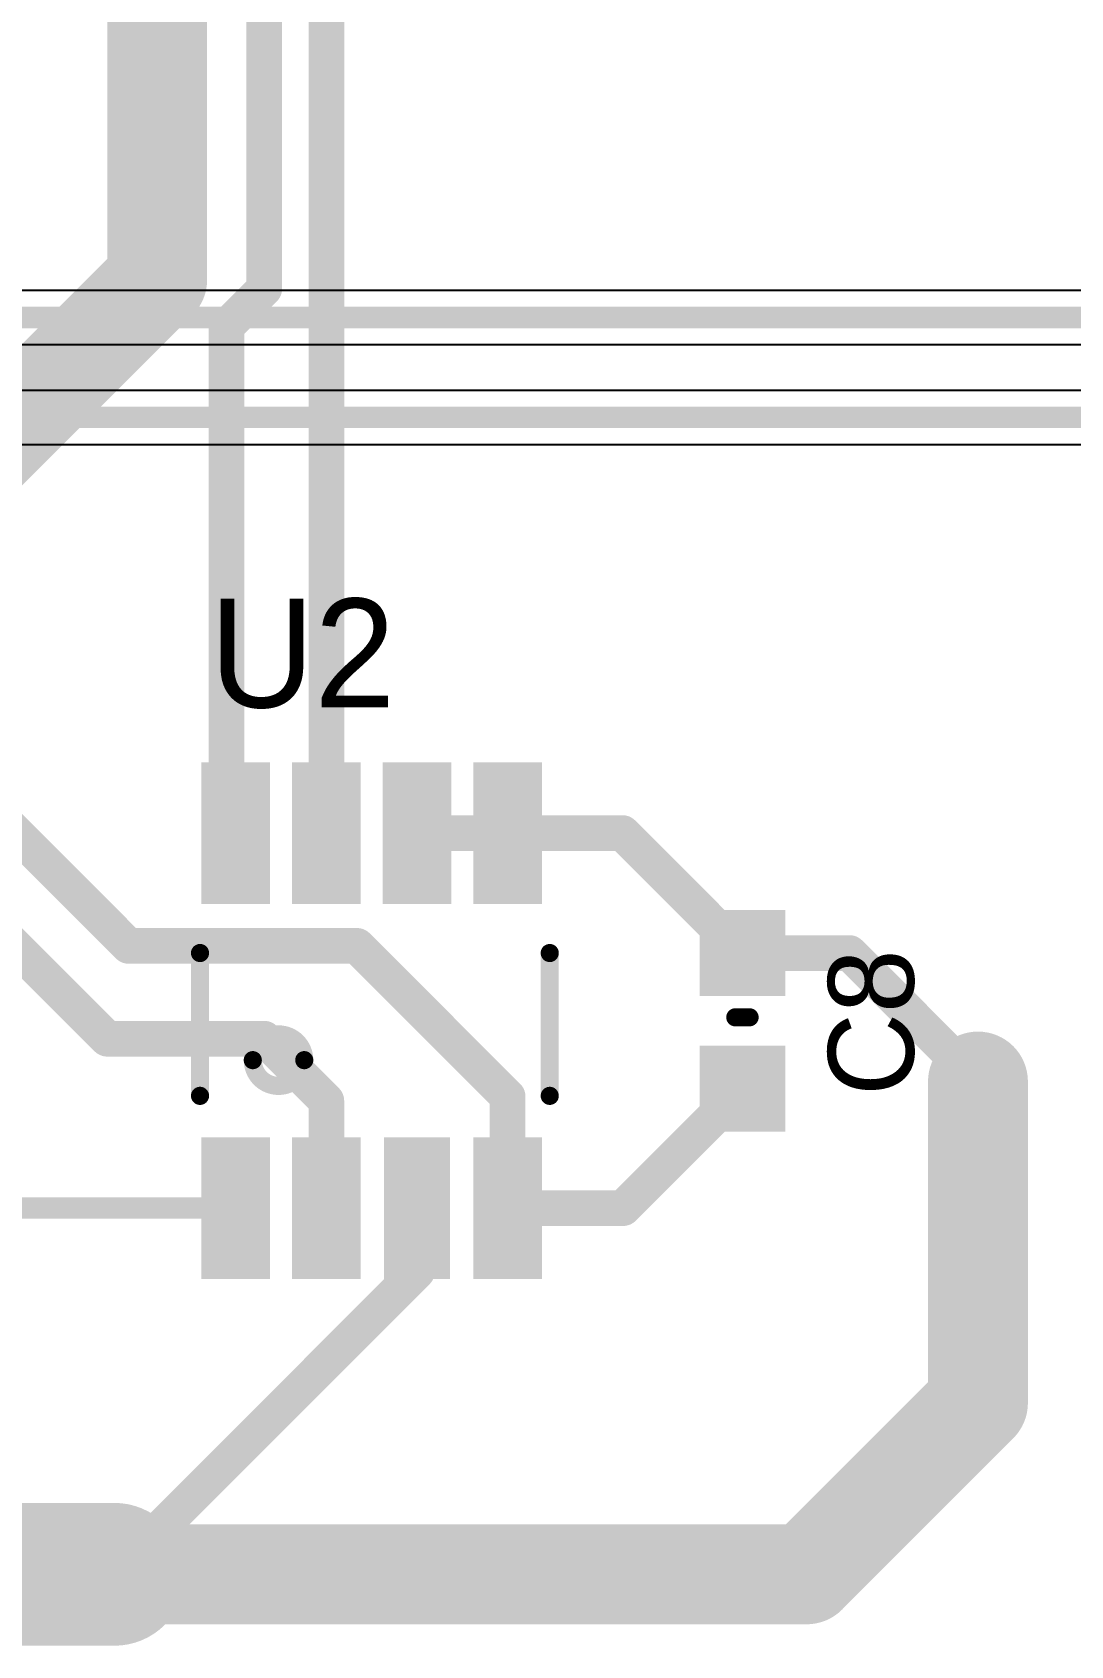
# Model space of a CAD drawing. Header units: millimetres. Extents: x 25 to 277, y 19 to 169.
# Drawn here: x 101.55 to 116.1, y 119.6 to 142.19 of the extents above; entities that cross this region are included whole.
import ezdxf

# ---------------------------------------------------------------- set-up
doc = ezdxf.new("R2010")
doc.units = ezdxf.units.MM
for name, color, linetype in [('BottomLayer', 5, 'Continuous'), ('BottomOverlay', 54, 'Continuous'), ('TopLayer', 1, 'Continuous'), ('TopOverlay', 2, 'Continuous'), ('TopPaste', 8, 'Continuous'), ('TopSolder', 216, 'Continuous')]:
    doc.layers.add(name, color=color, linetype=linetype)

msp = doc.modelspace()

# ---------------------------------------------------------------- linework, layer by layer
at = {"layer": 'BottomLayer'}
for p, q in [((139.80306558, 138.57882368), (101.10520038, 138.57882368)), ((101.18823044, 137.82115184), (139.9599817, 137.82115184)), ((145.6430666, 137.17882394), (100.88108348, 137.17882394)), ((99.94686639999999, 136.4211521), (145.79998272, 136.4211521))]:
    msp.add_line(p, q, dxfattribs=at)
at = {"layer": 'BottomLayer', "const_width": 0.2999994}
for points in [[(100.50006316, 138.19998776), (139.95998678, 138.19998776)], [(99.19998702, 136.79998802), (145.7999878, 136.79998802)]]:
    msp.add_lwpolyline(points, dxfattribs=at)
at = {"layer": 'BottomOverlay', "const_width": 0.254}
msp.add_lwpolyline([(53.24998494, 136.79998802), (127.5499862, 136.79998802)], dxfattribs=at)
at = {"layer": 'TopLayer'}
for points, const_width in [([(105.66998678, 130.97998696), (105.66998678, 152.92998878)], 0.499999), ([(104.79998852, 138.6028343), (104.79998852, 151.9999881)], 0.499999), ([(103.29998644, 138.7291739), (103.29998644, 145.54998576)], 1.39999974), ([(99.57079908, 134.99998654), (103.29998644, 138.7291739)], 1.39999974), ([(104.27054076, 138.07338654), (104.79998852, 138.6028343)], 0.499999), ([(104.27054076, 130.97998696), (104.27054076, 138.07338654)], 0.499999), ([(104.1998297, 138.1440976), (104.34998434, 138.29425224)], 0.2999994), ([(97.29998828, 134.99998654), (102.89998724, 129.39998758)], 0.499999), ([(97.69998747999999, 132.999988), (102.59998784, 128.09998764)], 0.499999), ([(106.93998678, 130.97998696), (108.20998678, 130.97998696)], 0.499999), ([(108.20998678, 130.97998696), (109.8199861, 130.97998696)], 0.499999), ([(109.8199861, 130.97998696), (111.49998782, 129.29998524)], 0.499999), ([(102.89998724, 129.39998758), (106.09998846, 129.39998758)], 0.499999), ([(106.09998846, 129.39998758), (108.20998678, 127.28998926)], 0.499999), ([(111.49998782, 129.29998524), (112.99998736, 129.29998524)], 0.499999), ([(112.99998736, 129.29998524), (114.7999863, 127.4999863)], 0.499999), ([(102.59998784, 128.09998764), (104.79998598, 128.09998764)], 0.499999), ([(104.79998598, 128.09998764), (105.66998678, 127.22998684)], 0.499999), ([(114.7999863, 122.99998768), (114.7999863, 127.4999863)], 1.39999974), ([(105.66998678, 125.72798578), (105.66998678, 127.22998684)], 0.499999), ([(108.20998678, 125.72798578), (108.20998678, 127.28998926)], 0.499999), ([(109.8279871, 125.72798578), (111.49998782, 127.3999865)], 0.499999), ([(95.0714888, 125.72848616), (104.39998678, 125.72848616)], 0.2999994), ([(106.93998678, 124.83998654), (106.93998678, 125.72798578)], 0.499999), ([(108.20998678, 125.72798578), (109.8279871, 125.72798578)], 0.499999), ([(102.69998764, 120.5999874), (106.93998678, 124.83998654)], 0.499999), ([(112.39998602, 120.5999874), (114.7999863, 122.99998768)], 1.39999974), ([(87.99998656, 120.5999874), (102.69998764, 120.5999874)], 2.00000108), ([(102.69998764, 120.5999874), (112.39998602, 120.5999874)], 1.39999974)]:
    msp.add_lwpolyline(points, dxfattribs=dict(at, const_width=const_width))
for points, const_width in [([(102.94998714, 138.7291739, 1), (103.64998574, 138.7291739, 1)], 0.6999985999999999), ([(102.94998714, 138.7291739, 1), (103.64998574, 138.7291739, 1)], 0.6999985999999999), ([(104.67499004, 138.6028343, 1), (104.924987, 138.6028343, 1)], 0.2499995), ([(104.67499004, 138.6028343, 1), (104.924987, 138.6028343, 1)], 0.2499995), ([(104.14554228, 138.07338654, 1), (104.39553924, 138.07338654, 1)], 0.2499995), ([(104.14554228, 138.07338654, 1), (104.39553924, 138.07338654, 1)], 0.2499995), ([(104.12483112, 138.1440976, 1), (104.27482828, 138.1440976, 1)], 0.1499997), ([(104.27498576, 138.29425224, 1), (104.42498292, 138.29425224, 1)], 0.1499997), ([(104.14554228, 130.97998696, 1), (104.39553924, 130.97998696, 1)], 0.2499995), ([(105.5449883, 130.97998696, 1), (105.79498526, 130.97998696, 1)], 0.2499995), ([(106.8149883, 130.97998696, 1), (107.06498526, 130.97998696, 1)], 0.2499995), ([(108.0849883, 130.97998696, 1), (108.33498526, 130.97998696, 1)], 0.2499995), ([(108.0849883, 130.97998696, 1), (108.33498526, 130.97998696, 1)], 0.2499995), ([(109.69498762, 130.97998696, 1), (109.94498458, 130.97998696, 1)], 0.2499995), ([(109.69498762, 130.97998696, 1), (109.94498458, 130.97998696, 1)], 0.2499995), ([(102.77498876, 129.39998758, 1), (103.02498572, 129.39998758, 1)], 0.2499995), ([(102.77498876, 129.39998758, 1), (103.02498572, 129.39998758, 1)], 0.2499995), ([(105.97498998, 129.39998758, 1), (106.22498694, 129.39998758, 1)], 0.2499995), ([(105.97498998, 129.39998758, 1), (106.22498694, 129.39998758, 1)], 0.2499995), ([(111.37498934, 129.29998524, 1), (111.6249863, 129.29998524, 1)], 0.2499995), ([(111.37498934, 129.29998524, 1), (111.6249863, 129.29998524, 1)], 0.2499995), ([(112.87498888, 129.29998524, 1), (113.12498584, 129.29998524, 1)], 0.2499995), ([(112.87498888, 129.29998524, 1), (113.12498584, 129.29998524, 1)], 0.2499995), ([(102.47498936, 128.09998764, 1), (102.72498632, 128.09998764, 1)], 0.2499995), ([(102.47498936, 128.09998764, 1), (102.72498632, 128.09998764, 1)], 0.2499995), ([(104.6749875, 128.09998764, 1), (104.92498446, 128.09998764, 1)], 0.2499995), ([(104.6749875, 128.09998764, 1), (104.92498446, 128.09998764, 1)], 0.2499995), ([(114.449987, 127.4999863, 1), (115.1499856, 127.4999863, 1)], 0.6999985999999999), ([(114.67498782, 127.4999863, 1), (114.92498478, 127.4999863, 1)], 0.2499995), ([(105.5449883, 127.22998684, 1), (105.79498526, 127.22998684, 1)], 0.2499995), ([(105.5449883, 127.22998684, 1), (105.79498526, 127.22998684, 1)], 0.2499995), ([(108.0849883, 127.28998926, 1), (108.33498526, 127.28998926, 1)], 0.2499995), ([(108.0849883, 127.28998926, 1), (108.33498526, 127.28998926, 1)], 0.2499995), ([(111.37498934, 127.3999865, 1), (111.6249863, 127.3999865, 1)], 0.2499995), ([(104.3249882, 125.72848616, 1), (104.47498536, 125.72848616, 1)], 0.1499997), ([(105.5449883, 125.72798578, 1), (105.79498526, 125.72798578, 1)], 0.2499995), ([(106.8149883, 125.72798578, 1), (107.06498526, 125.72798578, 1)], 0.2499995), ([(108.0849883, 125.72798578, 1), (108.33498526, 125.72798578, 1)], 0.2499995), ([(108.0849883, 125.72798578, 1), (108.33498526, 125.72798578, 1)], 0.2499995), ([(109.70298862, 125.72798578, 1), (109.95298558, 125.72798578, 1)], 0.2499995), ([(109.70298862, 125.72798578, 1), (109.95298558, 125.72798578, 1)], 0.2499995), ([(106.8149883, 124.83998654, 1), (107.06498526, 124.83998654, 1)], 0.2499995), ([(106.8149883, 124.83998654, 1), (107.06498526, 124.83998654, 1)], 0.2499995), ([(114.449987, 122.99998768, 1), (115.1499856, 122.99998768, 1)], 0.6999985999999999), ([(114.449987, 122.99998768, 1), (115.1499856, 122.99998768, 1)], 0.6999985999999999), ([(102.19998864, 120.5999874, 1), (103.19998664, 120.5999874, 1)], 1.00000054), ([(102.34998834, 120.5999874, 1), (103.04998694, 120.5999874, 1)], 0.6999985999999999), ([(112.04998672, 120.5999874, 1), (112.74998532, 120.5999874, 1)], 0.6999985999999999), ([(112.04998672, 120.5999874, 1), (112.74998532, 120.5999874, 1)], 0.6999985999999999), ([(102.57498916, 120.5999874, 1), (102.82498612, 120.5999874, 1)], 0.2499995)]:
    msp.add_lwpolyline(points, format="xyb", close=True, dxfattribs=dict(at, const_width=const_width))
for points in [[(104.01998754, 130.08998874), (104.77998602, 130.08998874), (104.01998754, 131.86998518), (104.77998602, 131.86998518)], [(105.28998754, 130.08998874), (106.04998602, 130.08998874), (105.28998754, 131.86998518), (106.04998602, 131.86998518)], [(106.55998754, 130.08998874), (107.31998602, 130.08998874), (106.55998754, 131.86998518), (107.31998602, 131.86998518)], [(107.82998754, 130.08998874), (108.58998602, 130.08998874), (107.82998754, 131.86998518), (108.58998602, 131.86998518)], [(111.99998682, 128.79998624), (111.99998682, 129.79998424), (110.99998882, 128.79998624), (110.99998882, 129.79998424)], [(111.99998682, 126.8999875), (111.99998682, 127.8999855), (110.99998882, 126.8999875), (110.99998882, 127.8999855)], [(104.01998754, 124.83848794), (104.77998602, 124.83848794), (104.01998754, 126.61848438), (104.77998602, 126.61848438)], [(105.28998754, 124.83798756), (106.04998602, 124.83798756), (105.28998754, 126.617984), (106.04998602, 126.617984)], [(106.5799875, 124.83798756), (107.29998606, 124.83798756), (106.5799875, 126.617984), (107.29998606, 126.617984)], [(107.82998754, 124.83798756), (108.58998602, 124.83798756), (107.82998754, 126.617984), (108.58998602, 126.617984)]]:
    msp.add_solid(points, dxfattribs=at)
at = {"layer": 'TopOverlay', "const_width": 0.254}
for points in [[(103.89998778, 127.2999867), (103.89998778, 129.29998524)], [(108.7999856, 127.2999867), (108.7999856, 129.29998524)], [(111.39998802, 128.39998704), (111.59999016, 128.39998704)]]:
    msp.add_lwpolyline(points, dxfattribs=at)
at = {"layer": 'TopOverlay'}
for points, const_width in [([(103.83648778, 129.29998524, 1), (103.96348778, 129.29998524, 1)], 0.127), ([(108.7364856, 129.29998524, 1), (108.8634856, 129.29998524, 1)], 0.127), ([(111.33648802, 128.39998704, 1), (111.46348802, 128.39998704, 1)], 0.127), ([(111.53649016, 128.39998704, 1), (111.66349016, 128.39998704, 1)], 0.127), ([(105.36054112, 127.7999857, 1), (104.63943004, 127.7999857, 1)], 0.254), ([(104.57593004, 127.7999857, 1), (104.70293004, 127.7999857, 1)], 0.127), ([(105.29704112, 127.7999857, 1), (105.42404112, 127.7999857, 1)], 0.127), ([(103.83648778, 127.2999867, 1), (103.96348778, 127.2999867, 1)], 0.127), ([(108.7364856, 127.2999867, 1), (108.8634856, 127.2999867, 1)], 0.127)]:
    msp.add_lwpolyline(points, format="xyb", close=True, dxfattribs=dict(at, const_width=const_width))
at = {"layer": 'TopPaste'}
for points in [[(104.01998754, 130.08998874), (104.77998602, 130.08998874), (104.01998754, 131.86998518), (104.77998602, 131.86998518)], [(105.28998754, 130.08998874), (106.04998602, 130.08998874), (105.28998754, 131.86998518), (106.04998602, 131.86998518)], [(106.55998754, 130.08998874), (107.31998602, 130.08998874), (106.55998754, 131.86998518), (107.31998602, 131.86998518)], [(107.82998754, 130.08998874), (108.58998602, 130.08998874), (107.82998754, 131.86998518), (108.58998602, 131.86998518)], [(111.99998682, 128.79998624), (111.99998682, 129.79998424), (110.99998882, 128.79998624), (110.99998882, 129.79998424)], [(111.99998682, 126.8999875), (111.99998682, 127.8999855), (110.99998882, 126.8999875), (110.99998882, 127.8999855)], [(104.01998754, 124.83848794), (104.77998602, 124.83848794), (104.01998754, 126.61848438), (104.77998602, 126.61848438)], [(105.28998754, 124.83798756), (106.04998602, 124.83798756), (105.28998754, 126.617984), (106.04998602, 126.617984)], [(106.5799875, 124.83798756), (107.29998606, 124.83798756), (106.5799875, 126.617984), (107.29998606, 126.617984)], [(107.82998754, 124.83798756), (108.58998602, 124.83798756), (107.82998754, 126.617984), (108.58998602, 126.617984)]]:
    msp.add_solid(points, dxfattribs=at)
at = {"layer": 'TopSolder'}
for points in [[(103.91838754, 129.98838874), (104.88158602, 129.98838874), (103.91838754, 131.97158518), (104.88158602, 131.97158518)], [(105.18838754, 129.98838874), (106.15158602, 129.98838874), (105.18838754, 131.97158518), (106.15158602, 131.97158518)], [(106.45838754, 129.98838874), (107.42158602, 129.98838874), (106.45838754, 131.97158518), (107.42158602, 131.97158518)], [(107.72838754, 129.98838874), (108.69158602, 129.98838874), (107.72838754, 131.97158518), (108.69158602, 131.97158518)], [(112.10158682, 128.69838624), (112.10158682, 129.90158424), (110.89838882, 128.69838624), (110.89838882, 129.90158424)], [(112.10158682, 126.7983875), (112.10158682, 128.0015855), (110.89838882, 126.7983875), (110.89838882, 128.0015855)], [(103.91838754, 124.73688794), (104.88158602, 124.73688794), (103.91838754, 126.72008438), (104.88158602, 126.72008438)], [(105.18838754, 124.73638756), (106.15158602, 124.73638756), (105.18838754, 126.719584), (106.15158602, 126.719584)], [(106.4783875, 124.73638756), (107.40158606, 124.73638756), (106.4783875, 126.719584), (107.40158606, 126.719584)], [(107.72838754, 124.73638756), (108.69158602, 124.73638756), (107.72838754, 126.719584), (108.69158602, 126.719584)]]:
    msp.add_solid(points, dxfattribs=at)

# ---------------------------------------------------------------- texts
at = {"layer": 'TopOverlay'}
msp.add_text('U2', height=1.524, dxfattribs=at).set_placement((104.03168678, 132.73888616))
msp.add_text('C8', height=1.20000014, rotation=90, dxfattribs=at).set_placement((113.8999881, 127.2999867))

doc.saveas('drawing.dxf')
